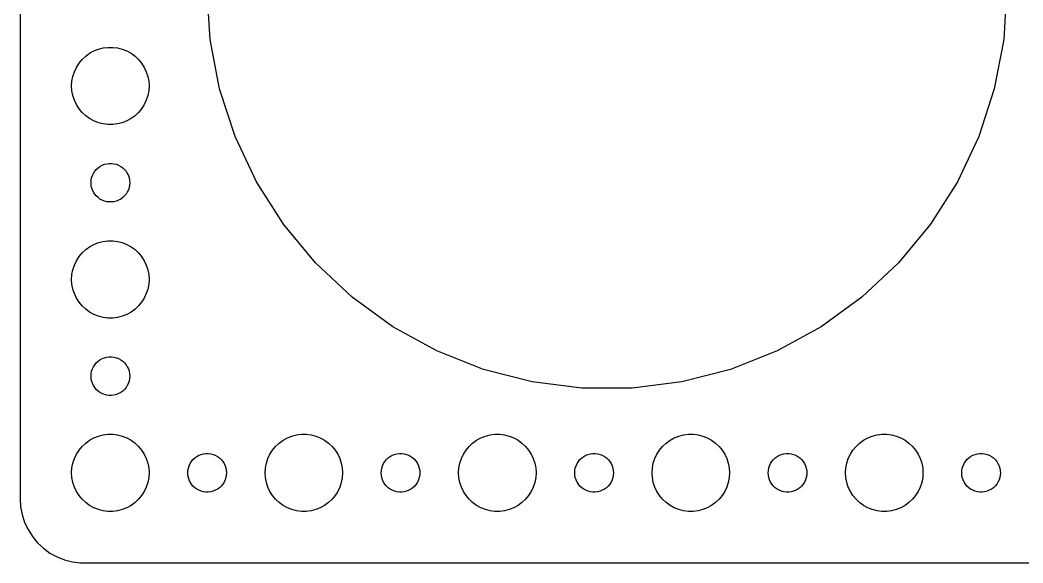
# Model space of a CAD drawing. Header units: metres. Extents: x -180 to 180, y -44 to 44.
# Drawn here: x -179.5 to -101.8, y -44.5 to -2.4 of the extents above; entities that cross this region are included whole.
import ezdxf

# ---------------------------------------------------------------- set-up
doc = ezdxf.new("R2010")
doc.units = ezdxf.units.M

msp = doc.modelspace()

# ---------------------------------------------------------------- linework, layer by layer
for p, q in [((-179.5, 39.5), (-179.5, -39.5)), ((-164.756, -3.88533), (-165, 0)), ((-103, 0), (-103.244, -3.88533)), ((-164.026, -7.70938), (-164.756, -3.88533)), ((-103.244, -3.88533), (-103.974, -7.70938)), ((-173.777, -4.78551), (-173.427, -4.64682)), ((-173.427, -4.64682), (-173.062, -4.55313)), ((-173.062, -4.55313), (-172.688, -4.50591)), ((-172.688, -4.50591), (-172.312, -4.50591)), ((-172.312, -4.50591), (-171.938, -4.55313)), ((-171.938, -4.55313), (-171.573, -4.64682)), ((-171.573, -4.64682), (-171.223, -4.78551)), ((-174.687, -5.44635), (-174.412, -5.18845)), ((-174.412, -5.18845), (-174.107, -4.96701)), ((-174.107, -4.96701), (-173.777, -4.78551)), ((-171.223, -4.78551), (-170.893, -4.96701)), ((-170.893, -4.96701), (-170.588, -5.18845)), ((-170.588, -5.18845), (-170.313, -5.44635)), ((-175.289, -6.39561), (-175.129, -6.05473)), ((-175.129, -6.05473), (-174.927, -5.73663)), ((-174.927, -5.73663), (-174.687, -5.44635)), ((-170.313, -5.44635), (-170.073, -5.73663)), ((-170.073, -5.73663), (-169.871, -6.05473)), ((-169.871, -6.05473), (-169.711, -6.39561)), ((-175.476, -7.12399), (-175.406, -6.75392)), ((-175.406, -6.75392), (-175.289, -6.39561)), ((-169.711, -6.39561), (-169.594, -6.75392)), ((-169.594, -6.75392), (-169.524, -7.12399)), ((-175.5, -7.5), (-175.476, -7.12399)), ((-175.476, -7.87599), (-175.5, -7.5)), ((-169.524, -7.12399), (-169.5, -7.5)), ((-169.5, -7.5), (-169.524, -7.87599)), ((-162.823, -11.4118), (-164.026, -7.70938)), ((-103.974, -7.70938), (-105.177, -11.4118)), ((-175.406, -8.24606), (-175.476, -7.87599)), ((-175.289, -8.60437), (-175.406, -8.24606)), ((-169.594, -8.24606), (-169.711, -8.60437)), ((-169.524, -7.87599), (-169.594, -8.24606)), ((-175.129, -8.94525), (-175.289, -8.60437)), ((-174.927, -9.26335), (-175.129, -8.94525)), ((-174.687, -9.55363), (-174.927, -9.26335)), ((-170.073, -9.26335), (-170.313, -9.55363)), ((-169.871, -8.94525), (-170.073, -9.26335)), ((-169.711, -8.60437), (-169.871, -8.94525)), ((-174.412, -9.81154), (-174.687, -9.55363)), ((-174.107, -10.033), (-174.412, -9.81154)), ((-173.777, -10.2145), (-174.107, -10.033)), ((-170.893, -10.033), (-171.223, -10.2145)), ((-170.588, -9.81154), (-170.893, -10.033)), ((-170.313, -9.55363), (-170.588, -9.81154)), ((-173.427, -10.3532), (-173.777, -10.2145)), ((-173.062, -10.4469), (-173.427, -10.3532)), ((-172.688, -10.4941), (-173.062, -10.4469)), ((-172.312, -10.4941), (-172.688, -10.4941)), ((-171.938, -10.4469), (-172.312, -10.4941)), ((-171.573, -10.3532), (-171.938, -10.4469)), ((-171.223, -10.2145), (-171.573, -10.3532)), ((-161.166, -14.9344), (-162.823, -11.4118)), ((-105.177, -11.4118), (-106.834, -14.9344)), ((-173.714, -14.1183), (-173.593, -13.9732)), ((-173.593, -13.9732), (-173.456, -13.8442)), ((-173.456, -13.8442), (-173.304, -13.7335)), ((-173.304, -13.7335), (-173.139, -13.6427)), ((-173.139, -13.6427), (-172.964, -13.5734)), ((-172.964, -13.5734), (-172.781, -13.5266)), ((-172.781, -13.5266), (-172.594, -13.5029)), ((-172.594, -13.5029), (-172.406, -13.5029)), ((-172.406, -13.5029), (-172.219, -13.5266)), ((-172.219, -13.5266), (-172.036, -13.5734)), ((-172.036, -13.5734), (-171.861, -13.6427)), ((-171.861, -13.6427), (-171.696, -13.7335)), ((-171.696, -13.7335), (-171.544, -13.8442)), ((-171.544, -13.8442), (-171.407, -13.9732)), ((-171.407, -13.9732), (-171.286, -14.1183)), ((-173.988, -14.812), (-173.953, -14.627)), ((-173.953, -14.627), (-173.895, -14.4478)), ((-173.895, -14.4478), (-173.814, -14.2774)), ((-173.814, -14.2774), (-173.714, -14.1183)), ((-171.286, -14.1183), (-171.186, -14.2774)), ((-171.186, -14.2774), (-171.105, -14.4478)), ((-171.105, -14.4478), (-171.047, -14.627)), ((-171.047, -14.627), (-171.012, -14.812)), ((-174, -15), (-173.988, -14.812)), ((-173.988, -15.188), (-174, -15)), ((-173.953, -15.373), (-173.988, -15.188)), ((-173.895, -15.5522), (-173.953, -15.373)), ((-171.047, -15.373), (-171.105, -15.5522)), ((-171.012, -15.188), (-171.047, -15.373)), ((-171.012, -14.812), (-171, -15)), ((-171, -15), (-171.012, -15.188)), ((-159.08, -18.2213), (-161.166, -14.9344)), ((-106.834, -14.9344), (-108.92, -18.2213)), ((-173.814, -15.7226), (-173.895, -15.5522)), ((-173.714, -15.8817), (-173.814, -15.7226)), ((-173.593, -16.0268), (-173.714, -15.8817)), ((-173.456, -16.1558), (-173.593, -16.0268)), ((-173.304, -16.2665), (-173.456, -16.1558)), ((-173.139, -16.3572), (-173.304, -16.2665)), ((-171.696, -16.2665), (-171.861, -16.3572)), ((-171.544, -16.1558), (-171.696, -16.2665)), ((-171.407, -16.0268), (-171.544, -16.1558)), ((-171.286, -15.8817), (-171.407, -16.0268)), ((-171.186, -15.7226), (-171.286, -15.8817)), ((-171.105, -15.5522), (-171.186, -15.7226)), ((-172.964, -16.4266), (-173.139, -16.3572)), ((-172.781, -16.4734), (-172.964, -16.4266)), ((-172.594, -16.497), (-172.781, -16.4734)), ((-172.406, -16.497), (-172.594, -16.497)), ((-172.219, -16.4734), (-172.406, -16.497)), ((-172.036, -16.4266), (-172.219, -16.4734)), ((-171.861, -16.3572), (-172.036, -16.4266)), ((-156.598, -21.2209), (-159.08, -18.2213)), ((-108.92, -18.2213), (-111.402, -21.2209)), ((-174.687, -20.4464), (-174.412, -20.1884)), ((-174.412, -20.1884), (-174.107, -19.967)), ((-174.107, -19.967), (-173.777, -19.7855)), ((-173.777, -19.7855), (-173.427, -19.6468)), ((-173.427, -19.6468), (-173.062, -19.5531)), ((-173.062, -19.5531), (-172.688, -19.5059)), ((-172.688, -19.5059), (-172.312, -19.5059)), ((-172.312, -19.5059), (-171.938, -19.5531)), ((-171.938, -19.5531), (-171.573, -19.6468)), ((-171.573, -19.6468), (-171.223, -19.7855)), ((-171.223, -19.7855), (-170.893, -19.967)), ((-170.893, -19.967), (-170.588, -20.1884)), ((-170.588, -20.1884), (-170.313, -20.4464)), ((-175.129, -21.0547), (-174.927, -20.7366)), ((-174.927, -20.7366), (-174.687, -20.4464)), ((-170.313, -20.4464), (-170.073, -20.7366)), ((-170.073, -20.7366), (-169.871, -21.0547)), ((-175.476, -22.124), (-175.406, -21.7539)), ((-175.406, -21.7539), (-175.289, -21.3956)), ((-175.289, -21.3956), (-175.129, -21.0547)), ((-169.871, -21.0547), (-169.711, -21.3956)), ((-169.711, -21.3956), (-169.594, -21.7539)), ((-169.594, -21.7539), (-169.524, -22.124)), ((-153.76, -23.8859), (-156.598, -21.2209)), ((-111.402, -21.2209), (-114.24, -23.8859)), ((-175.5, -22.5), (-175.476, -22.124)), ((-175.476, -22.876), (-175.5, -22.5)), ((-169.524, -22.124), (-169.5, -22.5)), ((-169.5, -22.5), (-169.524, -22.876)), ((-175.406, -23.2461), (-175.476, -22.876)), ((-175.289, -23.6044), (-175.406, -23.2461)), ((-169.594, -23.2461), (-169.711, -23.6044)), ((-169.524, -22.876), (-169.594, -23.2461)), ((-175.129, -23.9453), (-175.289, -23.6044)), ((-174.927, -24.2634), (-175.129, -23.9453)), ((-169.871, -23.9453), (-170.073, -24.2634)), ((-169.711, -23.6044), (-169.871, -23.9453)), ((-150.611, -26.1742), (-153.76, -23.8859)), ((-114.24, -23.8859), (-117.389, -26.1742)), ((-174.687, -24.5536), (-174.927, -24.2634)), ((-174.412, -24.8115), (-174.687, -24.5536)), ((-174.107, -25.033), (-174.412, -24.8115)), ((-170.588, -24.8115), (-170.893, -25.033)), ((-170.313, -24.5536), (-170.588, -24.8115)), ((-170.073, -24.2634), (-170.313, -24.5536)), ((-173.777, -25.2145), (-174.107, -25.033)), ((-173.427, -25.3532), (-173.777, -25.2145)), ((-173.062, -25.4469), (-173.427, -25.3532)), ((-172.688, -25.4941), (-173.062, -25.4469)), ((-172.312, -25.4941), (-172.688, -25.4941)), ((-171.938, -25.4469), (-172.312, -25.4941)), ((-171.573, -25.3532), (-171.938, -25.4469)), ((-171.223, -25.2145), (-171.573, -25.3532)), ((-170.893, -25.033), (-171.223, -25.2145)), ((-147.199, -28.0496), (-150.611, -26.1742)), ((-117.389, -26.1742), (-120.801, -28.0496)), ((-173.456, -28.8442), (-173.304, -28.7335)), ((-173.304, -28.7335), (-173.139, -28.6427)), ((-173.139, -28.6427), (-172.964, -28.5734)), ((-172.964, -28.5734), (-172.781, -28.5266)), ((-172.781, -28.5266), (-172.594, -28.503)), ((-172.594, -28.503), (-172.406, -28.503)), ((-172.406, -28.503), (-172.219, -28.5266)), ((-172.219, -28.5266), (-172.036, -28.5734)), ((-172.036, -28.5734), (-171.861, -28.6427)), ((-171.861, -28.6427), (-171.696, -28.7335)), ((-171.696, -28.7335), (-171.544, -28.8442)), ((-143.58, -29.4827), (-147.199, -28.0496)), ((-120.801, -28.0496), (-124.42, -29.4827)), ((-173.953, -29.627), (-173.895, -29.4478)), ((-173.895, -29.4478), (-173.814, -29.2774)), ((-173.814, -29.2774), (-173.714, -29.1183)), ((-173.714, -29.1183), (-173.593, -28.9732)), ((-173.593, -28.9732), (-173.456, -28.8442)), ((-171.544, -28.8442), (-171.407, -28.9732)), ((-171.407, -28.9732), (-171.286, -29.1183)), ((-171.286, -29.1183), (-171.186, -29.2774)), ((-171.186, -29.2774), (-171.105, -29.4478)), ((-171.105, -29.4478), (-171.047, -29.627)), ((-139.809, -30.4509), (-143.58, -29.4827)), ((-124.42, -29.4827), (-128.191, -30.4509)), ((-174, -30), (-173.988, -29.812)), ((-173.988, -30.188), (-174, -30)), ((-173.988, -29.812), (-173.953, -29.627)), ((-173.953, -30.373), (-173.988, -30.188)), ((-171.047, -29.627), (-171.012, -29.812)), ((-171.012, -30.188), (-171.047, -30.373)), ((-171.012, -29.812), (-171, -30)), ((-171, -30), (-171.012, -30.188)), ((-173.895, -30.5522), (-173.953, -30.373)), ((-173.814, -30.7226), (-173.895, -30.5522)), ((-173.714, -30.8817), (-173.814, -30.7226)), ((-173.593, -31.0268), (-173.714, -30.8817)), ((-173.456, -31.1558), (-173.593, -31.0268)), ((-171.407, -31.0268), (-171.544, -31.1558)), ((-171.286, -30.8817), (-171.407, -31.0268)), ((-171.186, -30.7226), (-171.286, -30.8817)), ((-171.105, -30.5522), (-171.186, -30.7226)), ((-171.047, -30.373), (-171.105, -30.5522)), ((-135.947, -30.9388), (-139.809, -30.4509)), ((-132.053, -30.9388), (-135.947, -30.9388)), ((-128.191, -30.4509), (-132.053, -30.9388)), ((-173.304, -31.2665), (-173.456, -31.1558)), ((-173.139, -31.3572), (-173.304, -31.2665)), ((-172.964, -31.4266), (-173.139, -31.3572)), ((-172.781, -31.4734), (-172.964, -31.4266)), ((-172.594, -31.497), (-172.781, -31.4734)), ((-172.406, -31.497), (-172.594, -31.497)), ((-172.219, -31.4734), (-172.406, -31.497)), ((-172.036, -31.4266), (-172.219, -31.4734)), ((-171.861, -31.3572), (-172.036, -31.4266)), ((-171.696, -31.2665), (-171.861, -31.3572)), ((-171.544, -31.1558), (-171.696, -31.2665)), ((-174.412, -35.1885), (-174.107, -34.967)), ((-174.107, -34.967), (-173.777, -34.7855)), ((-173.777, -34.7855), (-173.427, -34.6468)), ((-173.427, -34.6468), (-173.062, -34.5531)), ((-173.062, -34.5531), (-172.688, -34.5059)), ((-172.688, -34.5059), (-172.312, -34.5059)), ((-172.312, -34.5059), (-171.938, -34.5531)), ((-171.938, -34.5531), (-171.573, -34.6468)), ((-171.573, -34.6468), (-171.223, -34.7855)), ((-171.223, -34.7855), (-170.893, -34.967)), ((-170.893, -34.967), (-170.588, -35.1885)), ((-159.412, -35.1885), (-159.107, -34.967)), ((-159.107, -34.967), (-158.777, -34.7855)), ((-158.777, -34.7855), (-158.427, -34.6468)), ((-158.427, -34.6468), (-158.062, -34.5531)), ((-158.062, -34.5531), (-157.688, -34.5059)), ((-157.688, -34.5059), (-157.312, -34.5059)), ((-157.312, -34.5059), (-156.938, -34.5531)), ((-156.938, -34.5531), (-156.573, -34.6468)), ((-156.573, -34.6468), (-156.223, -34.7855)), ((-156.223, -34.7855), (-155.893, -34.967)), ((-155.893, -34.967), (-155.588, -35.1885)), ((-144.412, -35.1885), (-144.107, -34.967)), ((-144.107, -34.967), (-143.777, -34.7855)), ((-143.777, -34.7855), (-143.427, -34.6468)), ((-143.427, -34.6468), (-143.062, -34.5531)), ((-143.062, -34.5531), (-142.688, -34.5059)), ((-142.688, -34.5059), (-142.312, -34.5059)), ((-142.312, -34.5059), (-141.938, -34.5531)), ((-141.938, -34.5531), (-141.573, -34.6468)), ((-141.573, -34.6468), (-141.223, -34.7855)), ((-141.223, -34.7855), (-140.893, -34.967)), ((-140.893, -34.967), (-140.588, -35.1885)), ((-129.412, -35.1885), (-129.107, -34.967)), ((-129.107, -34.967), (-128.777, -34.7855)), ((-128.777, -34.7855), (-128.427, -34.6468)), ((-128.427, -34.6468), (-128.062, -34.5531)), ((-128.062, -34.5531), (-127.688, -34.5059)), ((-127.688, -34.5059), (-127.312, -34.5059)), ((-127.312, -34.5059), (-126.938, -34.5531)), ((-126.938, -34.5531), (-126.573, -34.6468)), ((-126.573, -34.6468), (-126.223, -34.7855)), ((-126.223, -34.7855), (-125.893, -34.967)), ((-125.893, -34.967), (-125.588, -35.1885)), ((-114.412, -35.1885), (-114.107, -34.967)), ((-114.107, -34.967), (-113.777, -34.7855)), ((-113.777, -34.7855), (-113.427, -34.6468)), ((-113.427, -34.6468), (-113.062, -34.5531)), ((-113.062, -34.5531), (-112.688, -34.5059)), ((-112.688, -34.5059), (-112.312, -34.5059)), ((-112.312, -34.5059), (-111.938, -34.5531)), ((-111.938, -34.5531), (-111.573, -34.6468)), ((-111.573, -34.6468), (-111.223, -34.7855)), ((-111.223, -34.7855), (-110.893, -34.967)), ((-110.893, -34.967), (-110.588, -35.1885)), ((-175.129, -36.0547), (-174.927, -35.7366)), ((-174.927, -35.7366), (-174.687, -35.4464)), ((-174.687, -35.4464), (-174.412, -35.1885)), ((-170.588, -35.1885), (-170.313, -35.4464)), ((-170.313, -35.4464), (-170.073, -35.7366)), ((-170.073, -35.7366), (-169.871, -36.0547)), ((-160.129, -36.0547), (-159.927, -35.7366)), ((-159.927, -35.7366), (-159.687, -35.4464)), ((-159.687, -35.4464), (-159.412, -35.1885)), ((-155.588, -35.1885), (-155.313, -35.4464)), ((-155.313, -35.4464), (-155.073, -35.7366)), ((-155.073, -35.7366), (-154.871, -36.0547)), ((-145.129, -36.0547), (-144.927, -35.7366)), ((-144.927, -35.7366), (-144.687, -35.4464)), ((-144.687, -35.4464), (-144.412, -35.1885)), ((-140.588, -35.1885), (-140.313, -35.4464)), ((-140.313, -35.4464), (-140.073, -35.7366)), ((-140.073, -35.7366), (-139.871, -36.0547)), ((-130.129, -36.0547), (-129.927, -35.7366)), ((-129.927, -35.7366), (-129.687, -35.4464)), ((-129.687, -35.4464), (-129.412, -35.1885)), ((-125.588, -35.1885), (-125.313, -35.4464)), ((-125.313, -35.4464), (-125.073, -35.7366)), ((-125.073, -35.7366), (-124.871, -36.0547)), ((-115.129, -36.0547), (-114.927, -35.7366)), ((-114.927, -35.7366), (-114.687, -35.4464)), ((-114.687, -35.4464), (-114.412, -35.1885)), ((-110.588, -35.1885), (-110.313, -35.4464)), ((-110.313, -35.4464), (-110.073, -35.7366)), ((-110.073, -35.7366), (-109.871, -36.0547)), ((-175.406, -36.7539), (-175.289, -36.3956)), ((-175.289, -36.3956), (-175.129, -36.0547)), ((-169.871, -36.0547), (-169.711, -36.3956)), ((-169.711, -36.3956), (-169.594, -36.7539)), ((-166.214, -36.6183), (-166.093, -36.4732)), ((-166.093, -36.4732), (-165.956, -36.3442)), ((-165.956, -36.3442), (-165.804, -36.2335)), ((-165.804, -36.2335), (-165.639, -36.1428)), ((-165.639, -36.1428), (-165.464, -36.0734)), ((-165.464, -36.0734), (-165.281, -36.0266)), ((-165.281, -36.0266), (-165.094, -36.003)), ((-165.094, -36.003), (-164.906, -36.003)), ((-164.906, -36.003), (-164.719, -36.0266)), ((-164.719, -36.0266), (-164.536, -36.0734)), ((-164.536, -36.0734), (-164.361, -36.1428)), ((-164.361, -36.1428), (-164.196, -36.2335)), ((-164.196, -36.2335), (-164.044, -36.3442)), ((-164.044, -36.3442), (-163.907, -36.4732)), ((-163.907, -36.4732), (-163.786, -36.6183)), ((-160.406, -36.7539), (-160.289, -36.3956)), ((-160.289, -36.3956), (-160.129, -36.0547)), ((-154.871, -36.0547), (-154.711, -36.3956)), ((-154.711, -36.3956), (-154.594, -36.7539)), ((-151.214, -36.6183), (-151.093, -36.4732)), ((-151.093, -36.4732), (-150.956, -36.3442)), ((-150.956, -36.3442), (-150.804, -36.2335)), ((-150.804, -36.2335), (-150.639, -36.1428)), ((-150.639, -36.1428), (-150.464, -36.0734)), ((-150.464, -36.0734), (-150.281, -36.0266)), ((-150.281, -36.0266), (-150.094, -36.003)), ((-150.094, -36.003), (-149.906, -36.003)), ((-149.906, -36.003), (-149.719, -36.0266)), ((-149.719, -36.0266), (-149.536, -36.0734)), ((-149.536, -36.0734), (-149.361, -36.1428)), ((-149.361, -36.1428), (-149.196, -36.2335)), ((-149.196, -36.2335), (-149.044, -36.3442)), ((-149.044, -36.3442), (-148.907, -36.4732)), ((-148.907, -36.4732), (-148.786, -36.6183)), ((-145.406, -36.7539), (-145.289, -36.3956)), ((-145.289, -36.3956), (-145.129, -36.0547)), ((-139.871, -36.0547), (-139.711, -36.3956)), ((-139.711, -36.3956), (-139.594, -36.7539)), ((-136.214, -36.6183), (-136.093, -36.4732)), ((-136.093, -36.4732), (-135.956, -36.3442)), ((-135.956, -36.3442), (-135.804, -36.2335)), ((-135.804, -36.2335), (-135.639, -36.1428)), ((-135.639, -36.1428), (-135.464, -36.0734)), ((-135.464, -36.0734), (-135.281, -36.0266)), ((-135.281, -36.0266), (-135.094, -36.003)), ((-135.094, -36.003), (-134.906, -36.003)), ((-134.906, -36.003), (-134.719, -36.0266)), ((-134.719, -36.0266), (-134.536, -36.0734)), ((-134.536, -36.0734), (-134.361, -36.1428)), ((-134.361, -36.1428), (-134.196, -36.2335)), ((-134.196, -36.2335), (-134.044, -36.3442)), ((-134.044, -36.3442), (-133.907, -36.4732)), ((-133.907, -36.4732), (-133.786, -36.6183)), ((-130.406, -36.7539), (-130.289, -36.3956)), ((-130.289, -36.3956), (-130.129, -36.0547)), ((-124.871, -36.0547), (-124.711, -36.3956)), ((-124.711, -36.3956), (-124.594, -36.7539)), ((-121.214, -36.6183), (-121.093, -36.4732)), ((-121.093, -36.4732), (-120.956, -36.3442)), ((-120.956, -36.3442), (-120.804, -36.2335)), ((-120.804, -36.2335), (-120.639, -36.1428)), ((-120.639, -36.1428), (-120.464, -36.0734)), ((-120.464, -36.0734), (-120.281, -36.0266)), ((-120.281, -36.0266), (-120.094, -36.003)), ((-120.094, -36.003), (-119.906, -36.003)), ((-119.906, -36.003), (-119.719, -36.0266)), ((-119.719, -36.0266), (-119.536, -36.0734)), ((-119.536, -36.0734), (-119.361, -36.1428)), ((-119.361, -36.1428), (-119.196, -36.2335)), ((-119.196, -36.2335), (-119.044, -36.3442)), ((-119.044, -36.3442), (-118.907, -36.4732)), ((-118.907, -36.4732), (-118.786, -36.6183)), ((-115.406, -36.7539), (-115.289, -36.3956)), ((-115.289, -36.3956), (-115.129, -36.0547)), ((-109.871, -36.0547), (-109.711, -36.3956)), ((-109.711, -36.3956), (-109.594, -36.7539)), ((-106.214, -36.6183), (-106.093, -36.4732)), ((-106.093, -36.4732), (-105.956, -36.3442)), ((-105.956, -36.3442), (-105.804, -36.2335)), ((-105.804, -36.2335), (-105.639, -36.1428)), ((-105.639, -36.1428), (-105.464, -36.0734)), ((-105.464, -36.0734), (-105.281, -36.0266)), ((-105.281, -36.0266), (-105.094, -36.003)), ((-105.094, -36.003), (-104.906, -36.003)), ((-104.906, -36.003), (-104.719, -36.0266)), ((-104.719, -36.0266), (-104.536, -36.0734)), ((-104.536, -36.0734), (-104.361, -36.1428)), ((-104.361, -36.1428), (-104.196, -36.2335)), ((-104.196, -36.2335), (-104.044, -36.3442)), ((-104.044, -36.3442), (-103.907, -36.4732)), ((-103.907, -36.4732), (-103.786, -36.6183)), ((-175.5, -37.5), (-175.476, -37.124)), ((-175.476, -37.124), (-175.406, -36.7539)), ((-169.594, -36.7539), (-169.524, -37.124)), ((-169.524, -37.124), (-169.5, -37.5)), ((-166.5, -37.5), (-166.488, -37.312)), ((-166.488, -37.312), (-166.453, -37.127)), ((-166.453, -37.127), (-166.395, -36.9478)), ((-166.395, -36.9478), (-166.314, -36.7774)), ((-166.314, -36.7774), (-166.214, -36.6183)), ((-163.786, -36.6183), (-163.686, -36.7774)), ((-163.686, -36.7774), (-163.605, -36.9478)), ((-163.605, -36.9478), (-163.547, -37.127)), ((-163.547, -37.127), (-163.512, -37.312)), ((-163.512, -37.312), (-163.5, -37.5)), ((-160.5, -37.5), (-160.476, -37.124)), ((-160.476, -37.124), (-160.406, -36.7539)), ((-154.594, -36.7539), (-154.524, -37.124)), ((-154.524, -37.124), (-154.5, -37.5)), ((-151.5, -37.5), (-151.488, -37.312)), ((-151.488, -37.312), (-151.453, -37.127)), ((-151.453, -37.127), (-151.395, -36.9478)), ((-151.395, -36.9478), (-151.314, -36.7774)), ((-151.314, -36.7774), (-151.214, -36.6183)), ((-148.786, -36.6183), (-148.686, -36.7774)), ((-148.686, -36.7774), (-148.605, -36.9478)), ((-148.605, -36.9478), (-148.547, -37.127)), ((-148.547, -37.127), (-148.512, -37.312)), ((-148.512, -37.312), (-148.5, -37.5)), ((-145.5, -37.5), (-145.476, -37.124)), ((-145.476, -37.124), (-145.406, -36.7539)), ((-139.594, -36.7539), (-139.524, -37.124)), ((-139.524, -37.124), (-139.5, -37.5)), ((-136.5, -37.5), (-136.488, -37.312)), ((-136.488, -37.312), (-136.453, -37.127)), ((-136.453, -37.127), (-136.395, -36.9478)), ((-136.395, -36.9478), (-136.314, -36.7774)), ((-136.314, -36.7774), (-136.214, -36.6183)), ((-133.786, -36.6183), (-133.686, -36.7774)), ((-133.686, -36.7774), (-133.605, -36.9478)), ((-133.605, -36.9478), (-133.547, -37.127)), ((-133.547, -37.127), (-133.512, -37.312)), ((-133.512, -37.312), (-133.5, -37.5)), ((-130.5, -37.5), (-130.476, -37.124)), ((-130.476, -37.124), (-130.406, -36.7539)), ((-124.594, -36.7539), (-124.524, -37.124)), ((-124.524, -37.124), (-124.5, -37.5)), ((-121.5, -37.5), (-121.488, -37.312)), ((-121.488, -37.312), (-121.453, -37.127)), ((-121.453, -37.127), (-121.395, -36.9478)), ((-121.395, -36.9478), (-121.314, -36.7774)), ((-121.314, -36.7774), (-121.214, -36.6183)), ((-118.786, -36.6183), (-118.686, -36.7774)), ((-118.686, -36.7774), (-118.605, -36.9478)), ((-118.605, -36.9478), (-118.547, -37.127)), ((-118.547, -37.127), (-118.512, -37.312)), ((-118.512, -37.312), (-118.5, -37.5)), ((-115.5, -37.5), (-115.476, -37.124)), ((-115.476, -37.124), (-115.406, -36.7539)), ((-109.594, -36.7539), (-109.524, -37.124)), ((-109.524, -37.124), (-109.5, -37.5)), ((-106.5, -37.5), (-106.488, -37.312)), ((-106.488, -37.312), (-106.453, -37.127)), ((-106.453, -37.127), (-106.395, -36.9478)), ((-106.395, -36.9478), (-106.314, -36.7774)), ((-106.314, -36.7774), (-106.214, -36.6183)), ((-103.786, -36.6183), (-103.686, -36.7774)), ((-103.686, -36.7774), (-103.605, -36.9478)), ((-103.605, -36.9478), (-103.547, -37.127)), ((-103.547, -37.127), (-103.512, -37.312)), ((-103.512, -37.312), (-103.5, -37.5)), ((-175.476, -37.876), (-175.5, -37.5)), ((-175.406, -38.2461), (-175.476, -37.876)), ((-169.524, -37.876), (-169.594, -38.2461)), ((-169.5, -37.5), (-169.524, -37.876)), ((-166.488, -37.688), (-166.5, -37.5)), ((-166.453, -37.873), (-166.488, -37.688)), ((-166.395, -38.0522), (-166.453, -37.873)), ((-166.314, -38.2226), (-166.395, -38.0522)), ((-163.605, -38.0522), (-163.686, -38.2226)), ((-163.547, -37.873), (-163.605, -38.0522)), ((-163.512, -37.688), (-163.547, -37.873)), ((-163.5, -37.5), (-163.512, -37.688)), ((-160.476, -37.876), (-160.5, -37.5)), ((-160.406, -38.2461), (-160.476, -37.876)), ((-154.524, -37.876), (-154.594, -38.2461)), ((-154.5, -37.5), (-154.524, -37.876)), ((-151.488, -37.688), (-151.5, -37.5)), ((-151.453, -37.873), (-151.488, -37.688)), ((-151.395, -38.0522), (-151.453, -37.873)), ((-151.314, -38.2226), (-151.395, -38.0522)), ((-148.605, -38.0522), (-148.686, -38.2226)), ((-148.547, -37.873), (-148.605, -38.0522)), ((-148.512, -37.688), (-148.547, -37.873)), ((-148.5, -37.5), (-148.512, -37.688)), ((-145.476, -37.876), (-145.5, -37.5)), ((-145.406, -38.2461), (-145.476, -37.876)), ((-139.524, -37.876), (-139.594, -38.2461)), ((-139.5, -37.5), (-139.524, -37.876)), ((-136.488, -37.688), (-136.5, -37.5)), ((-136.453, -37.873), (-136.488, -37.688)), ((-136.395, -38.0522), (-136.453, -37.873)), ((-136.314, -38.2226), (-136.395, -38.0522)), ((-133.605, -38.0522), (-133.686, -38.2226)), ((-133.547, -37.873), (-133.605, -38.0522)), ((-133.512, -37.688), (-133.547, -37.873)), ((-133.5, -37.5), (-133.512, -37.688)), ((-130.476, -37.876), (-130.5, -37.5)), ((-130.406, -38.2461), (-130.476, -37.876)), ((-124.524, -37.876), (-124.594, -38.2461)), ((-124.5, -37.5), (-124.524, -37.876)), ((-121.488, -37.688), (-121.5, -37.5)), ((-121.453, -37.873), (-121.488, -37.688)), ((-121.395, -38.0522), (-121.453, -37.873)), ((-121.314, -38.2226), (-121.395, -38.0522)), ((-118.605, -38.0522), (-118.686, -38.2226)), ((-118.547, -37.873), (-118.605, -38.0522)), ((-118.512, -37.688), (-118.547, -37.873)), ((-118.5, -37.5), (-118.512, -37.688)), ((-115.476, -37.876), (-115.5, -37.5)), ((-115.406, -38.2461), (-115.476, -37.876)), ((-109.524, -37.876), (-109.594, -38.2461)), ((-109.5, -37.5), (-109.524, -37.876)), ((-106.488, -37.688), (-106.5, -37.5)), ((-106.453, -37.873), (-106.488, -37.688)), ((-106.395, -38.0522), (-106.453, -37.873)), ((-106.314, -38.2226), (-106.395, -38.0522)), ((-103.605, -38.0522), (-103.686, -38.2226)), ((-103.547, -37.873), (-103.605, -38.0522)), ((-103.512, -37.688), (-103.547, -37.873)), ((-103.5, -37.5), (-103.512, -37.688)), ((-175.289, -38.6044), (-175.406, -38.2461)), ((-175.129, -38.9453), (-175.289, -38.6044)), ((-169.711, -38.6044), (-169.871, -38.9453)), ((-169.594, -38.2461), (-169.711, -38.6044)), ((-166.214, -38.3817), (-166.314, -38.2226)), ((-166.093, -38.5268), (-166.214, -38.3817)), ((-165.956, -38.6558), (-166.093, -38.5268)), ((-165.804, -38.7665), (-165.956, -38.6558)), ((-165.639, -38.8572), (-165.804, -38.7665)), ((-165.464, -38.9266), (-165.639, -38.8572)), ((-164.361, -38.8572), (-164.536, -38.9266)), ((-164.196, -38.7665), (-164.361, -38.8572)), ((-164.044, -38.6558), (-164.196, -38.7665)), ((-163.907, -38.5268), (-164.044, -38.6558)), ((-163.786, -38.3817), (-163.907, -38.5268)), ((-163.686, -38.2226), (-163.786, -38.3817)), ((-160.289, -38.6044), (-160.406, -38.2461)), ((-160.129, -38.9453), (-160.289, -38.6044)), ((-154.711, -38.6044), (-154.871, -38.9453)), ((-154.594, -38.2461), (-154.711, -38.6044)), ((-151.214, -38.3817), (-151.314, -38.2226)), ((-151.093, -38.5268), (-151.214, -38.3817)), ((-150.956, -38.6558), (-151.093, -38.5268)), ((-150.804, -38.7665), (-150.956, -38.6558)), ((-150.639, -38.8572), (-150.804, -38.7665)), ((-150.464, -38.9266), (-150.639, -38.8572)), ((-149.361, -38.8572), (-149.536, -38.9266)), ((-149.196, -38.7665), (-149.361, -38.8572)), ((-149.044, -38.6558), (-149.196, -38.7665)), ((-148.907, -38.5268), (-149.044, -38.6558)), ((-148.786, -38.3817), (-148.907, -38.5268)), ((-148.686, -38.2226), (-148.786, -38.3817)), ((-145.289, -38.6044), (-145.406, -38.2461)), ((-145.129, -38.9453), (-145.289, -38.6044)), ((-139.711, -38.6044), (-139.871, -38.9453)), ((-139.594, -38.2461), (-139.711, -38.6044)), ((-136.214, -38.3817), (-136.314, -38.2226)), ((-136.093, -38.5268), (-136.214, -38.3817)), ((-135.956, -38.6558), (-136.093, -38.5268)), ((-135.804, -38.7665), (-135.956, -38.6558)), ((-135.639, -38.8572), (-135.804, -38.7665)), ((-135.464, -38.9266), (-135.639, -38.8572)), ((-134.361, -38.8572), (-134.536, -38.9266)), ((-134.196, -38.7665), (-134.361, -38.8572)), ((-134.044, -38.6558), (-134.196, -38.7665)), ((-133.907, -38.5268), (-134.044, -38.6558)), ((-133.786, -38.3817), (-133.907, -38.5268)), ((-133.686, -38.2226), (-133.786, -38.3817)), ((-130.289, -38.6044), (-130.406, -38.2461)), ((-130.129, -38.9453), (-130.289, -38.6044)), ((-124.711, -38.6044), (-124.871, -38.9453)), ((-124.594, -38.2461), (-124.711, -38.6044)), ((-121.214, -38.3817), (-121.314, -38.2226)), ((-121.093, -38.5268), (-121.214, -38.3817)), ((-120.956, -38.6558), (-121.093, -38.5268)), ((-120.804, -38.7665), (-120.956, -38.6558)), ((-120.639, -38.8572), (-120.804, -38.7665)), ((-120.464, -38.9266), (-120.639, -38.8572)), ((-119.361, -38.8572), (-119.536, -38.9266)), ((-119.196, -38.7665), (-119.361, -38.8572)), ((-119.044, -38.6558), (-119.196, -38.7665)), ((-118.907, -38.5268), (-119.044, -38.6558)), ((-118.786, -38.3817), (-118.907, -38.5268)), ((-118.686, -38.2226), (-118.786, -38.3817)), ((-115.289, -38.6044), (-115.406, -38.2461)), ((-115.129, -38.9453), (-115.289, -38.6044)), ((-109.711, -38.6044), (-109.871, -38.9453)), ((-109.594, -38.2461), (-109.711, -38.6044)), ((-106.214, -38.3817), (-106.314, -38.2226)), ((-106.093, -38.5268), (-106.214, -38.3817)), ((-105.956, -38.6558), (-106.093, -38.5268)), ((-105.804, -38.7665), (-105.956, -38.6558)), ((-105.639, -38.8572), (-105.804, -38.7665)), ((-105.464, -38.9266), (-105.639, -38.8572)), ((-104.361, -38.8572), (-104.536, -38.9266)), ((-104.196, -38.7665), (-104.361, -38.8572)), ((-104.044, -38.6558), (-104.196, -38.7665)), ((-103.907, -38.5268), (-104.044, -38.6558)), ((-103.786, -38.3817), (-103.907, -38.5268)), ((-103.686, -38.2226), (-103.786, -38.3817)), ((-179.5, -39.5), (-179.461, -40.1267)), ((-174.927, -39.2634), (-175.129, -38.9453)), ((-174.687, -39.5536), (-174.927, -39.2634)), ((-174.412, -39.8115), (-174.687, -39.5536)), ((-170.313, -39.5536), (-170.588, -39.8115)), ((-170.073, -39.2634), (-170.313, -39.5536)), ((-169.871, -38.9453), (-170.073, -39.2634)), ((-165.281, -38.9734), (-165.464, -38.9266)), ((-165.094, -38.997), (-165.281, -38.9734)), ((-164.906, -38.997), (-165.094, -38.997)), ((-164.719, -38.9734), (-164.906, -38.997)), ((-164.536, -38.9266), (-164.719, -38.9734)), ((-159.927, -39.2634), (-160.129, -38.9453)), ((-159.687, -39.5536), (-159.927, -39.2634)), ((-159.412, -39.8115), (-159.687, -39.5536)), ((-155.313, -39.5536), (-155.588, -39.8115)), ((-155.073, -39.2634), (-155.313, -39.5536)), ((-154.871, -38.9453), (-155.073, -39.2634)), ((-150.281, -38.9734), (-150.464, -38.9266)), ((-150.094, -38.997), (-150.281, -38.9734)), ((-149.906, -38.997), (-150.094, -38.997)), ((-149.719, -38.9734), (-149.906, -38.997)), ((-149.536, -38.9266), (-149.719, -38.9734)), ((-144.927, -39.2634), (-145.129, -38.9453)), ((-144.687, -39.5536), (-144.927, -39.2634)), ((-144.412, -39.8115), (-144.687, -39.5536)), ((-140.313, -39.5536), (-140.588, -39.8115)), ((-140.073, -39.2634), (-140.313, -39.5536)), ((-139.871, -38.9453), (-140.073, -39.2634)), ((-135.281, -38.9734), (-135.464, -38.9266)), ((-135.094, -38.997), (-135.281, -38.9734)), ((-134.906, -38.997), (-135.094, -38.997)), ((-134.719, -38.9734), (-134.906, -38.997)), ((-134.536, -38.9266), (-134.719, -38.9734)), ((-129.927, -39.2634), (-130.129, -38.9453)), ((-129.687, -39.5536), (-129.927, -39.2634)), ((-129.412, -39.8115), (-129.687, -39.5536)), ((-125.313, -39.5536), (-125.588, -39.8115)), ((-125.073, -39.2634), (-125.313, -39.5536)), ((-124.871, -38.9453), (-125.073, -39.2634)), ((-120.281, -38.9734), (-120.464, -38.9266)), ((-120.094, -38.997), (-120.281, -38.9734)), ((-119.906, -38.997), (-120.094, -38.997)), ((-119.719, -38.9734), (-119.906, -38.997)), ((-119.536, -38.9266), (-119.719, -38.9734)), ((-114.927, -39.2634), (-115.129, -38.9453)), ((-114.687, -39.5536), (-114.927, -39.2634)), ((-114.412, -39.8115), (-114.687, -39.5536)), ((-110.313, -39.5536), (-110.588, -39.8115)), ((-110.073, -39.2634), (-110.313, -39.5536)), ((-109.871, -38.9453), (-110.073, -39.2634)), ((-105.281, -38.9734), (-105.464, -38.9266)), ((-105.094, -38.997), (-105.281, -38.9734)), ((-104.906, -38.997), (-105.094, -38.997)), ((-104.719, -38.9734), (-104.906, -38.997)), ((-104.536, -38.9266), (-104.719, -38.9734)), ((-179.461, -40.1267), (-179.343, -40.7434)), ((-174.107, -40.033), (-174.412, -39.8115)), ((-173.777, -40.2145), (-174.107, -40.033)), ((-173.427, -40.3532), (-173.777, -40.2145)), ((-173.062, -40.4469), (-173.427, -40.3532)), ((-171.573, -40.3532), (-171.938, -40.4469)), ((-171.223, -40.2145), (-171.573, -40.3532)), ((-170.893, -40.033), (-171.223, -40.2145)), ((-170.588, -39.8115), (-170.893, -40.033)), ((-159.107, -40.033), (-159.412, -39.8115)), ((-158.777, -40.2145), (-159.107, -40.033)), ((-158.427, -40.3532), (-158.777, -40.2145)), ((-158.062, -40.4469), (-158.427, -40.3532)), ((-156.573, -40.3532), (-156.938, -40.4469)), ((-156.223, -40.2145), (-156.573, -40.3532)), ((-155.893, -40.033), (-156.223, -40.2145)), ((-155.588, -39.8115), (-155.893, -40.033)), ((-144.107, -40.033), (-144.412, -39.8115)), ((-143.777, -40.2145), (-144.107, -40.033)), ((-143.427, -40.3532), (-143.777, -40.2145)), ((-143.062, -40.4469), (-143.427, -40.3532)), ((-141.573, -40.3532), (-141.938, -40.4469)), ((-141.223, -40.2145), (-141.573, -40.3532)), ((-140.893, -40.033), (-141.223, -40.2145)), ((-140.588, -39.8115), (-140.893, -40.033)), ((-129.107, -40.033), (-129.412, -39.8115)), ((-128.777, -40.2145), (-129.107, -40.033)), ((-128.427, -40.3532), (-128.777, -40.2145)), ((-128.062, -40.4469), (-128.427, -40.3532)), ((-126.573, -40.3532), (-126.938, -40.4469)), ((-126.223, -40.2145), (-126.573, -40.3532)), ((-125.893, -40.033), (-126.223, -40.2145)), ((-125.588, -39.8115), (-125.893, -40.033)), ((-114.107, -40.033), (-114.412, -39.8115)), ((-113.777, -40.2145), (-114.107, -40.033)), ((-113.427, -40.3532), (-113.777, -40.2145)), ((-113.062, -40.4469), (-113.427, -40.3532)), ((-111.573, -40.3532), (-111.938, -40.4469)), ((-111.223, -40.2145), (-111.573, -40.3532)), ((-110.893, -40.033), (-111.223, -40.2145)), ((-110.588, -39.8115), (-110.893, -40.033)), ((-179.343, -40.7434), (-179.149, -41.3406)), ((-172.688, -40.4941), (-173.062, -40.4469)), ((-172.312, -40.4941), (-172.688, -40.4941)), ((-171.938, -40.4469), (-172.312, -40.4941)), ((-157.688, -40.4941), (-158.062, -40.4469)), ((-157.312, -40.4941), (-157.688, -40.4941)), ((-156.938, -40.4469), (-157.312, -40.4941)), ((-142.688, -40.4941), (-143.062, -40.4469)), ((-142.312, -40.4941), (-142.688, -40.4941)), ((-141.938, -40.4469), (-142.312, -40.4941)), ((-127.688, -40.4941), (-128.062, -40.4469)), ((-127.312, -40.4941), (-127.688, -40.4941)), ((-126.938, -40.4469), (-127.312, -40.4941)), ((-112.688, -40.4941), (-113.062, -40.4469)), ((-112.312, -40.4941), (-112.688, -40.4941)), ((-111.938, -40.4469), (-112.312, -40.4941)), ((-179.149, -41.3406), (-178.882, -41.9088)), ((-178.882, -41.9088), (-178.545, -42.4389)), ((-178.545, -42.4389), (-178.145, -42.9227)), ((-178.145, -42.9227), (-177.687, -43.3526)), ((-177.687, -43.3526), (-177.179, -43.7216)), ((-177.179, -43.7216), (-176.629, -44.0241)), ((-176.629, -44.0241), (-176.045, -44.2553)), ((-176.045, -44.2553), (-175.437, -44.4114)), ((-175.437, -44.4114), (-174.814, -44.4901)), ((-174.814, -44.4901), (174.814, -44.4901))]:
    msp.add_line(p, q)

doc.saveas('drawing.dxf')
